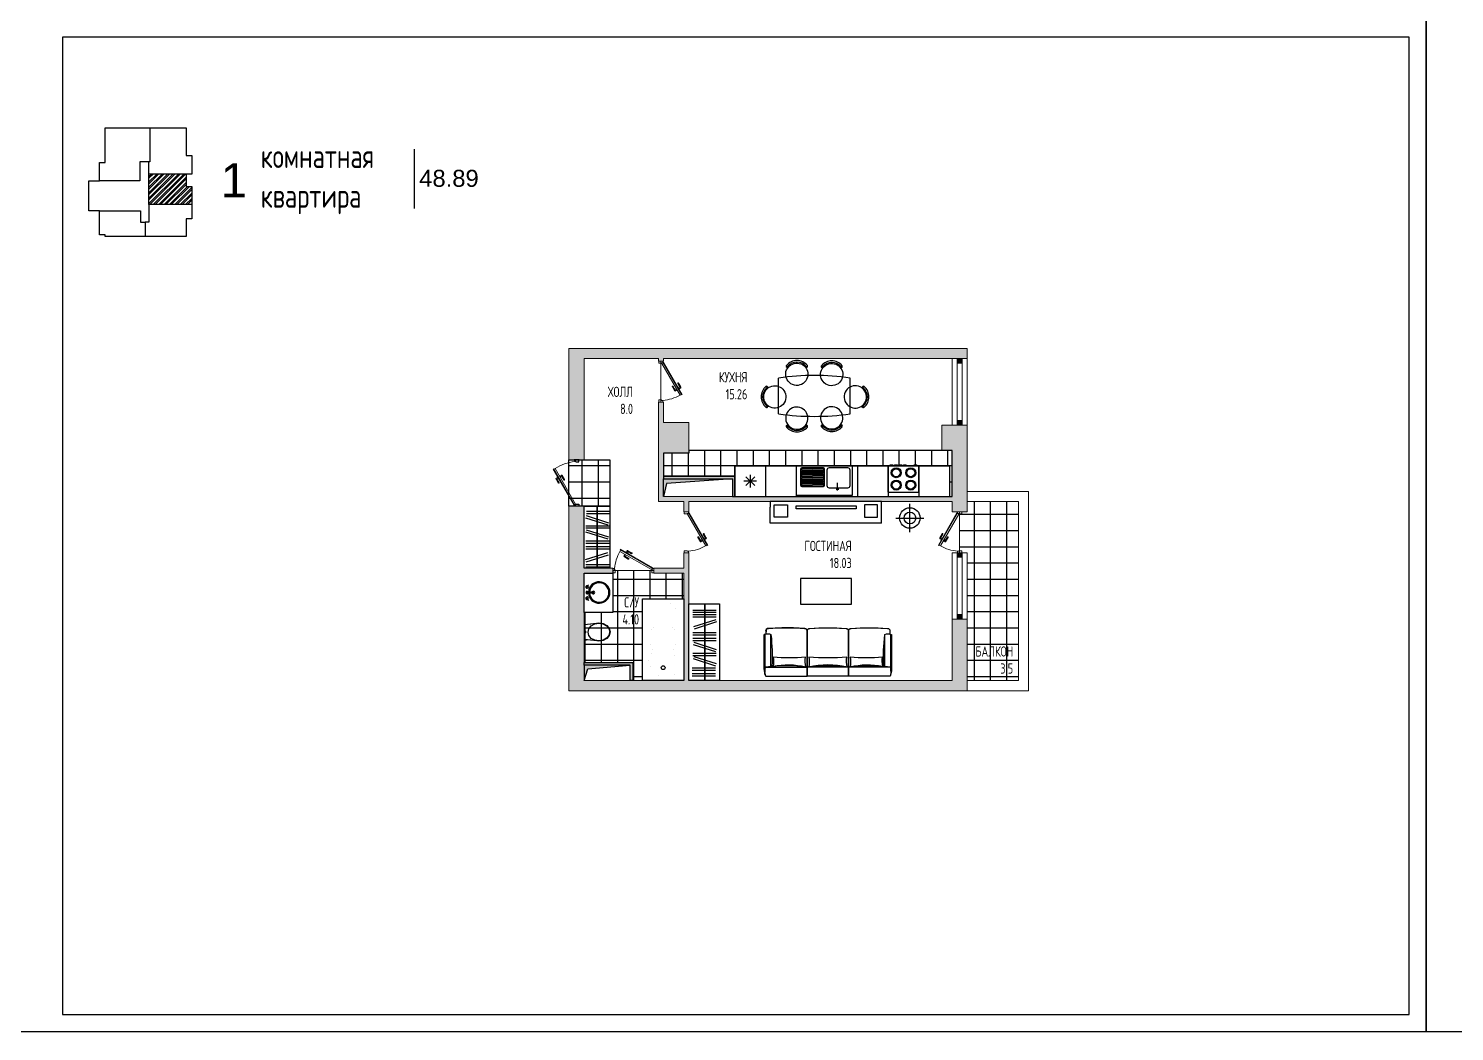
# Model space of a CAD drawing. Header units: millimetres. Extents: x -7516 to 14738, y -3327 to 3625.
# Drawn here: x 4030 to 4448.8, y 2436.8 to 2731.3 of the extents above; entities that cross this region are included whole.
import ezdxf

# ---------------------------------------------------------------- set-up
doc = ezdxf.new("R2010")
doc.units = ezdxf.units.MM
doc.header["$LTSCALE"] = 1.5
for name, color, linetype in [('КАНАЛЫ', 253, 'Continuous'), ('кафель', 9, 'Continuous'), ('МЕБЕЛЬ ОСНОВ', 7, 'Continuous'), ('Основные тонкие', 7, 'Continuous')]:
    doc.layers.add(name, color=color, linetype=linetype)
for name, color, linetype, lineweight in [('новый план', 6, 'Continuous', 30), ('ОКНА', 130, 'Continuous', 30), ('ОКОННЫЕ ПРОЕМЫ', 20, 'Continuous', 30), ('СТЕНЫ', 30, 'Continuous', 30)]:
    doc.layers.add(name, color=color, linetype=linetype, lineweight=lineweight)
doc.styles.add('ARIAL', font='arial.ttf')
doc.styles.add('style1', font='txt.shx', dxfattribs={"width": 0.7, "height": 2.5})
doc.styles.add('СГЕНЕРИР_СТИЛЬ_1', font='txt.shx', dxfattribs={"width": 0.7})
pattern_1 = [(90, (-3059.7895, -1692.8524), (-4.7625, 0), []), (180, (-3059.7895, -1692.8524), (-3e-16, -4.7625), [])]

# ---------------------------------------------------------------- blocks, each defined once
blk = doc.blocks.new('дверь800')
at = {"color": 7, "lineweight": 5}
for p, q in [((6137.27, 2944.1), (6137.27, 2943.6)), ((6137.47, 2944.06), (6137.27, 2944.06)), ((6137.27, 2944.06), (6137.27, 2943.65)), ((6137.27, 2943.65), (6137.42, 2943.65)), ((6137.38, 2943.59), (6137.41, 2943.65)), ((6137.38, 2943.59), (6140.53, 2941.77)), ((6137.41, 2943.65), (6140.57, 2941.83)), ((6137.42, 2943.78), (6137.47, 2943.78)), ((6137.42, 2943.78), (6137.42, 2943.65)), ((6137.42, 2943.65), (6137.49, 2943.76)), ((6137.47, 2943.78), (6137.47, 2944.06)), ((6137.49, 2943.76), (6140.6, 2941.97)), ((6141.07, 2943.78), (6141.07, 2944.06)), ((6141.07, 2944.06), (6141.27, 2944.06)), ((6141.12, 2943.78), (6141.07, 2943.78)), ((6141.12, 2943.78), (6141.12, 2943.65)), ((6141.27, 2943.65), (6141.12, 2943.65)), ((6141.27, 2944.1), (6141.27, 2943.6)), ((6141.27, 2944.06), (6141.27, 2943.65)), ((6139.8, 2941.91), (6139.42, 2942.13)), ((6139.84, 2941.98), (6139.46, 2942.2)), ((6140.11, 2942.45), (6139.73, 2942.67)), ((6140.15, 2942.51), (6139.77, 2942.73)), ((6139.8, 2942.17), (6139.81, 2942.19)), ((6140.06, 2942.02), (6139.8, 2942.17)), ((6139.91, 2942.1), (6139.84, 2941.98)), ((6139.91, 2942.36), (6139.93, 2942.39)), ((6139.98, 2942.06), (6139.91, 2941.93)), ((6139.93, 2942.39), (6140.18, 2942.24)), ((6140.04, 2942.32), (6140.11, 2942.45)), ((6140.07, 2942.04), (6140.06, 2942.02)), ((6140.11, 2942.28), (6140.18, 2942.41)), ((6140.11, 2942.28), (6140.14, 2942.34)), ((6140.18, 2942.24), (6140.17, 2942.22)), ((6140.53, 2941.85), (6140.6, 2941.97)), ((6140.57, 2941.83), (6140.53, 2941.77))]:
    blk.add_line(p, q, dxfattribs=at)
blk.add_circle((6137.44, 2943.73), 0.0212, dxfattribs=at)
blk.add_arc((6137.08, 2943.99), 4.05, 330.1287, 355.2963, dxfattribs=at)
for centre, major_axis, start_param, end_param in [((6139.44, 2942.16), (-0.0102, 0.0381), 5.497787, 8.63938), ((6139.75, 2942.7), (-0.0102, 0.0381), 5.497787, 8.63938), ((6139.84, 2941.97), (-0.0192, 0.0715), 2.356194, 3.926991), ((6140.12, 2942.45), (-0.0715, -0.0192), 2.356194, 3.926991)]:
    blk.add_ellipse(centre, major_axis=major_axis, ratio=1, start_param=start_param, end_param=end_param, dxfattribs=at)
blk = doc.blocks.new('дверь наружный')
at = {"color": 0}
for p, q in [((6145.73, 3000.62), (6145.73, 3000.12)), ((6145.93, 3000.57), (6145.73, 3000.57)), ((6145.73, 3000.57), (6145.73, 3000.17)), ((6145.88, 3000.29), (6145.88, 3000.17)), ((6145.93, 3000.29), (6145.93, 3000.57)), ((6150.08, 3000.29), (6150.08, 3000.57)), ((6150.08, 3000.57), (6150.28, 3000.57)), ((6150.13, 3000.29), (6150.13, 3000.17)), ((6150.28, 3000.62), (6150.28, 3000.12)), ((6150.28, 3000.57), (6150.28, 3000.17)), ((6145.73, 3000.17), (6145.88, 3000.17)), ((6150.28, 3000.17), (6150.13, 3000.17))]:
    blk.add_line(p, q, dxfattribs=at)
at = {"color": 0, "lineweight": 9}
for p, q in [((6145.88, 3000.29), (6145.93, 3000.29)), ((6145.88, 3000.16), (6145.95, 3000.27)), ((6145.95, 3000.27), (6149.43, 2998.26)), ((6150.13, 3000.29), (6150.08, 3000.29)), ((6145.84, 3000.11), (6145.87, 3000.17)), ((6145.84, 3000.11), (6149.37, 2998.07)), ((6148.69, 2998.89), (6148.31, 2999.11)), ((6148.73, 2998.96), (6148.35, 2999.18)), ((6148.49, 2998.81), (6148.51, 2998.83)), ((6148.51, 2998.83), (6148.76, 2998.68)), ((6148.62, 2998.77), (6148.69, 2998.89)), ((6148.69, 2998.73), (6148.76, 2998.85)), ((6148.38, 2998.35), (6148, 2998.57)), ((6148.42, 2998.42), (6148.04, 2998.64)), ((6148.38, 2998.61), (6148.39, 2998.63)), ((6148.63, 2998.46), (6148.38, 2998.61)), ((6148.49, 2998.54), (6148.42, 2998.42)), ((6148.56, 2998.5), (6148.48, 2998.38)), ((6148.64, 2998.49), (6148.63, 2998.46)), ((6148.69, 2998.73), (6148.72, 2998.79)), ((6148.76, 2998.68), (6148.75, 2998.66)), ((6149.37, 2998.15), (6149.43, 2998.26))]:
    blk.add_line(p, q, dxfattribs=at)
at = {"color": 0, "lineweight": 0}
for p, q in [((6145.87, 3000.17), (6149.4, 2998.13)), ((6149.4, 2998.13), (6149.37, 2998.07))]:
    blk.add_line(p, q, dxfattribs=at)
at = {"color": 0}
blk.add_circle((6145.9, 3000.24), 0.0212, dxfattribs=at)
at = {"color": 0, "lineweight": 0}
blk.add_arc((6144.99, 3000.98), 5.21, 328.5893, 351.0446, dxfattribs=at)
at = {"color": 0, "lineweight": 9}
for centre, major_axis, start_param, end_param in [((6148.33, 2999.14), (-0.0102, 0.0381), 5.497787, 8.63938), ((6148.7, 2998.89), (-0.0715, -0.0192), 2.356194, 3.926991), ((6148.02, 2998.61), (-0.0102, 0.0381), 5.497787, 8.63938), ((6148.42, 2998.41), (-0.0192, 0.0715), 2.356194, 3.926991)]:
    blk.add_ellipse(centre, major_axis=major_axis, ratio=1, start_param=start_param, end_param=end_param, dxfattribs=at)
blk = doc.blocks.new('рпр')
at = {"layer": 'МЕБЕЛЬ ОСНОВ', "color": 7}
for p, q in [((4888.2, 2984.98), (4888.06, 2984.13)), ((4888.27, 2984.94), (4888.13, 2984.13)), ((4888.37, 2986.87), (4888.15, 2984.66)), ((4888.24, 2985.04), (4888.2, 2984.98)), ((4888.41, 2986.97), (4888.22, 2985.01)), ((4888.65, 2985.63), (4888.27, 2984.94)), ((4888.28, 2985.08), (4888.46, 2986.92)), ((4888.36, 2986.84), (4888.37, 2986.92)), ((4888.37, 2986.92), (4888.41, 2986.97)), ((4888.41, 2986.97), (4888.4, 2986.81)), ((4888.41, 2986.97), (4889.54, 2986.97)), ((4888.41, 2986.97), (4889.54, 2986.97)), ((4888.46, 2986.92), (4888.41, 2986.97)), ((4889.22, 2986.08), (4888.65, 2985.63)), ((4889.88, 2986.24), (4889.22, 2986.08)), ((4889.54, 2986.97), (4890.22, 2986.97)), ((4889.6, 2986.82), (4889.54, 2986.97)), ((4890.16, 2986.82), (4889.6, 2986.82)), ((4889.7, 2986.77), (4889.87, 2986.77)), ((4889.79, 2986.7), (4889.7, 2986.77)), ((4889.87, 2986.77), (4889.73, 2986.77)), ((4889.73, 2986.77), (4890.06, 2986.77)), ((4889.96, 2986.7), (4889.79, 2986.7)), ((4890.55, 2986.07), (4889.88, 2986.24)), ((4890.06, 2986.77), (4889.96, 2986.7)), ((4890.22, 2986.97), (4890.16, 2986.82)), ((4890.22, 2986.97), (4891.33, 2986.97)), ((4891.11, 2985.61), (4890.55, 2986.07)), ((4891.48, 2984.92), (4891.11, 2985.61)), ((4891.33, 2986.97), (4891.28, 2986.92)), ((4891.28, 2986.92), (4891.47, 2985.08)), ((4891.33, 2986.97), (4891.37, 2986.92)), ((4891.37, 2986.57), (4891.33, 2986.97)), ((4891.37, 2986.92), (4891.4, 2986.62)), ((4891.4, 2986.62), (4891.37, 2986.57)), ((4891.37, 2986.57), (4891.37, 2986.57)), ((4891.61, 2984.11), (4891.48, 2984.92)), ((4891.55, 2984.95), (4891.51, 2985.03)), ((4891.68, 2984.11), (4891.55, 2984.95)), ((4888.06, 2984.13), (4888.19, 2983.29)), ((4888.13, 2984.13), (4888.26, 2983.32)), ((4888.19, 2983.29), (4888.58, 2982.57)), ((4888.26, 2983.32), (4888.63, 2982.63)), ((4888.58, 2982.57), (4889.17, 2982.09)), ((4888.63, 2982.63), (4889.19, 2982.17)), ((4889.17, 2982.09), (4889.86, 2981.92)), ((4889.19, 2982.17), (4889.86, 2982)), ((4889.86, 2982), (4890.53, 2982.16)), ((4889.86, 2981.92), (4890.55, 2982.08)), ((4890.53, 2982.16), (4891.09, 2982.61)), ((4890.55, 2982.08), (4891.14, 2982.55)), ((4891.09, 2982.61), (4891.48, 2983.3)), ((4891.14, 2982.55), (4891.54, 2983.26)), ((4891.48, 2983.3), (4891.61, 2984.11)), ((4891.54, 2983.26), (4891.68, 2984.11))]:
    blk.add_line(p, q, dxfattribs=at)
at = {"layer": 'МЕБЕЛЬ ОСНОВ', "color": 7, "ltscale": 1.5}
blk.add_lwpolyline([(4891.51, 2985.03), (4891.37, 2986.57)], dxfattribs=at)
blk = doc.blocks.new('ММ07 950х2490')
for p, q in [((-1222, 827), (-1220, 857)), ((-1220, 857), (-1205, 923)), ((-1214, 131), (-1214, 864)), ((-1214, 851), (-1214, 131)), ((-1205, 923), (-1196, 948)), ((-1196, 948), (-384, 948)), ((-1196, 948), (-384, 948)), ((-384, 948), (-384, 124)), ((-384, 124), (-384, 948)), ((426, 948), (-384, 948)), ((426, 948), (-384, 948)), ((-384, 948), (-384, 124)), ((-384, 124), (-384, 948)), ((1238, 948), (426, 948)), ((1238, 948), (426, 948)), ((426, 948), (426, 124)), ((426, 62), (426, 948)), ((426, 60), (426, 948)), ((426, 124), (426, 948)), ((1246, 923), (1238, 948)), ((1262, 857), (1246, 923)), ((1256, 131), (1256, 864)), ((1256, 851), (1256, 131)), ((1264, 827), (1262, 857)), ((-1224, 131), (-1222, 827)), ((-1224, 802), (-1224, 131)), ((-1196, 768), (-384, 768)), ((-1094, 753), (-1094, 131)), ((426, 768), (-384, 768)), ((1238, 768), (426, 768)), ((1136, 753), (1136, 131)), ((1266, 131), (1264, 827)), ((1266, 802), (1266, 131)), ((-1214, 131), (-1224, 131)), ((-1214, 131), (-1224, 131)), ((-1194, 124), (-1214, 131)), ((-1190, 42), (-1194, 124)), ((-1194, 62), (-1194, 124)), ((-1185, 33), (-1190, 42)), ((-1163, 15), (-1185, 33)), ((-1144, 12), (-1163, 15)), ((-884, 0), (-1144, 12)), ((-653, 0), (-884, 0)), ((-431, 12), (-653, 0)), ((-399, 26), (-431, 12)), ((-388, 42), (-399, 26)), ((-384, 62), (-388, 42)), ((-384, 124), (-384, 62)), ((-384, 62), (-384, 124)), ((-384, 124), (-384, 62)), ((-384, 62), (-384, 124)), ((-384, 62), (-380, 42)), ((-380, 42), (-369, 26)), ((-369, 26), (-338, 12)), ((-338, 12), (-115, 0)), ((-115, 0), (115, 0)), ((115, 0), (376, 12)), ((376, 12), (395, 15)), ((395, 15), (417, 33)), ((417, 33), (422, 42)), ((422, 42), (426, 60)), ((426, 124), (426, 62)), ((426, 62), (426, 124)), ((426, 62), (430, 42)), ((430, 42), (441, 26)), ((441, 26), (472, 12)), ((472, 12), (695, 0)), ((695, 0), (925, 0)), ((925, 0), (1186, 12)), ((1186, 12), (1205, 15)), ((1205, 15), (1227, 33)), ((1227, 33), (1232, 42)), ((1232, 42), (1236, 124)), ((1236, 124), (1256, 131)), ((1236, 62), (1236, 124)), ((1256, 131), (1266, 131)), ((1256, 131), (1266, 131))]:
    blk.add_line(p, q)
for centre, radius, start, end in [((-818, 799), 406, 158.5632, 179.5809), ((-982, 857), 233, 157.205, 202.718), ((860, 799), 406, 0.4193, 21.4364), ((1023, 857), 233, 337.2846, 22.7952), ((-789, 3321), 2586, 260.9423, 279.0128), ((-5041, 566), 3971, 353.706, 2.6744), ((-767, 2387), 1663, 260.0645, 282.2775), ((-1421, 657), 379, 347.7285, 14.0418), ((-734, -2911), 3502, 84.7961, 95.2043), ((144, 660), 567, 169.5898, 188.4269), ((21, 3321), 2586, 260.987, 279.0128), ((21, 2446), 1726, 257.4143, 282.5849), ((-913, 660), 567, 351.5741, 10.4095), ((21, -4516), 5106, 85.8125, 94.1879), ((954, 660), 567, 169.5897, 188.426), ((831, 3321), 2586, 260.9872, 279.0577), ((808, 2387), 1663, 257.7227, 279.9353), ((-103, 660), 567, 351.5743, 10.4103), ((775, -2911), 3502, 84.7959, 95.2043), ((1463, 657), 379, 165.9569, 192.2717), ((5082, 566), 3971, 177.3257, 186.294), ((-1154, 270), 152, 246.7807, 293.2228), ((-1144, 62), 50, 180.0001, 270.0116), ((-789, 4867), 4868, 265.8169, 274.1833), ((-434, 62), 50, 270.0001, 0.0001), ((-334, 62), 50, 180.0001, 270.0116), ((21, 4867), 4868, 265.817, 274.1833), ((376, 62), 50, 270.0001, 0.0116), ((476, 62), 50, 180.0001, 269.9886), ((831, 4867), 4868, 265.8171, 274.1833), ((1196, 270), 152, 246.7807, 293.2194), ((1186, 62), 50, 270.0001, 0.0116)]:
    blk.add_arc(centre, radius, start, end)
blk = doc.blocks.new('ек')
for p, q in [((4931.49, 3632.32), (4931.76, 3632.12)), ((4931.79, 3632.47), (4931.95, 3632.35)), ((4935.28, 3632.47), (4935.08, 3632.33)), ((4935.62, 3632.35), (4935.31, 3632.12)), ((4938.31, 3632.38), (4938.59, 3632.18)), ((4938.61, 3632.53), (4938.78, 3632.41)), ((4942.1, 3632.53), (4941.91, 3632.39)), ((4942.45, 3632.41), (4942.13, 3632.18)), ((4927.31, 3628.47), (4927.45, 3628.28)), ((4927.43, 3628.82), (4927.66, 3628.5)), ((4946.2, 3628.82), (4945.97, 3628.5)), ((4946.32, 3628.47), (4946.18, 3628.28)), ((4927.31, 3624.98), (4927.42, 3625.14)), ((4927.45, 3624.68), (4927.66, 3624.95)), ((4946.17, 3624.68), (4945.97, 3624.95)), ((4946.32, 3624.98), (4946.2, 3625.14)), ((4931.49, 3620.89), (4931.76, 3621.09)), ((4931.79, 3620.74), (4931.95, 3620.86)), ((4935.28, 3620.74), (4935.08, 3620.88)), ((4935.62, 3620.86), (4935.31, 3621.09)), ((4938.31, 3620.83), (4938.59, 3621.03)), ((4938.61, 3620.68), (4938.78, 3620.8)), ((4942.1, 3620.68), (4941.91, 3620.82)), ((4942.45, 3620.81), (4942.13, 3621.03))]:
    blk.add_line(p, q)
for points in [[(4935.01, 3629.22, 2.852439), (4932.29, 3629.06, 0.350569), (4935.01, 3629.22)], [(4941.84, 3629.28, 2.852439), (4939.12, 3629.12, 0.350569), (4941.84, 3629.28)], [(4930.55, 3628.2, 2.852439), (4930.71, 3625.48, 0.350569), (4930.55, 3628.2)], [(4943.07, 3628.2, -2.852439), (4942.91, 3625.48, -0.350569), (4943.07, 3628.2)], [(4935.01, 3623.99, -2.852439), (4932.29, 3624.15, -0.350569), (4935.01, 3623.99)], [(4941.84, 3623.93, -2.852439), (4939.12, 3624.09, -0.350569), (4941.84, 3623.93)]]:
    blk.add_lwpolyline(points, format="xyb")
for points in [[(4929.94, 3630.05), (4929.94, 3623.05)], [(4943.94, 3630.05), (4943.94, 3623.05)]]:
    blk.add_lwpolyline(points)
for centre, radius, start, end in [((4933.53, 3630.85), 2.68, 40.2729, 139.7271), ((4933.53, 3630.85), 2.38, 40.0936, 139.9064), ((4938.47, 3632.51), 0.2, 139.7271, 219.8242), ((4940.36, 3630.91), 2.68, 40.2729, 139.7271), ((4940.36, 3630.91), 2.38, 40.0936, 139.9064), ((4942.04, 3632.45), 0.409, 354.1192, 27.9442), ((4936.94, 3581.3), 49.25, 81.8288, 98.1712), ((4931.64, 3632.45), 0.2, 139.7271, 219.8242), ((4931.56, 3632.51), 0.2, 248.872, 319.9064), ((4935.51, 3632.51), 0.2, 220.0936, 305.6519), ((4935.22, 3632.39), 0.409, 354.1192, 27.9442), ((4938.38, 3632.57), 0.2, 248.872, 319.9064), ((4942.33, 3632.57), 0.2, 220.0936, 305.6519), ((4928.93, 3626.73), 2.68, 130.2729, 229.7271), ((4928.93, 3626.73), 2.38, 130.0936, 229.9064), ((4927.39, 3628.41), 0.409, 84.1192, 117.9442), ((4927.26, 3628.7), 0.2, 310.0936, 35.6519), ((4946.36, 3628.7), 0.2, 144.3481, 229.9064), ((4946.24, 3628.41), 0.409, 62.0558, 95.8808), ((4944.7, 3626.73), 2.38, 310.0936, 49.9064), ((4944.7, 3626.73), 2.68, 310.2729, 49.7271), ((4927.32, 3624.83), 0.2, 229.7271, 309.8242), ((4927.26, 3624.75), 0.2, 338.872, 49.9064), ((4946.36, 3624.75), 0.2, 130.0936, 201.128), ((4946.3, 3624.83), 0.2, 230.1758, 310.2729), ((4936.94, 3671.8), 49.25, 261.8288, 278.1712), ((4931.64, 3620.76), 0.2, 140.1758, 220.2729), ((4931.56, 3620.7), 0.2, 40.0936, 111.128), ((4933.53, 3622.37), 2.68, 220.2729, 319.7271), ((4933.53, 3622.37), 2.38, 220.0936, 319.9064), ((4935.51, 3620.7), 0.2, 54.3481, 139.9064), ((4935.22, 3620.82), 0.409, 332.0558, 5.8808), ((4938.47, 3620.7), 0.2, 140.1758, 220.2729), ((4938.38, 3620.64), 0.2, 40.0936, 111.128), ((4940.36, 3622.31), 2.68, 220.2729, 319.7271), ((4940.36, 3622.31), 2.38, 220.0936, 319.9064), ((4942.33, 3620.64), 0.2, 54.3481, 139.9064), ((4942.04, 3620.76), 0.409, 332.0558, 5.8808)]:
    blk.add_arc(centre, radius, start, end)
blk = doc.blocks.new('СЖ09 R310')
for p, q in [((-424, 0), (424, 0)), ((0, -424), (0, 424))]:
    blk.add_line(p, q)
for radius in [309, 176]:
    blk.add_circle((0, 0), radius)
blk = doc.blocks.new('НОРПГО')
for p, q in [((5035.7, 2868.37), (4993.7, 2868.37)), ((4993.7, 2868.37), (4993.7, 2862.37)), ((4999.7, 2868.37), (4999.7, 2862.37)), ((5005.7, 2868.37), (5005.7, 2862.37)), ((5016.67, 2868.37), (5005.7, 2868.37)), ((5005.7, 2868.37), (5005.7, 2862.57)), ((5006.57, 2864.51), (5006.57, 2867.81)), ((5011.03, 2868.01), (5006.77, 2868.01)), ((5008.9, 2867.85), (5006.89, 2867.85)), ((5008.9, 2867.85), (5010.91, 2867.85)), ((5011.23, 2864.51), (5011.23, 2867.81)), ((5015.82, 2867.97), (5012.15, 2867.97)), ((5016.67, 2868.37), (5016.67, 2862.57)), ((5017.7, 2868.37), (5017.7, 2862.37)), ((5023.7, 2868.37), (5023.7, 2862.37)), ((5023.7, 2863.25), (5023.7, 2868.37)), ((5024.07, 2868.37), (5024.07, 2868.59)), ((5024.07, 2868.59), (5024.64, 2868.59)), ((5024.64, 2868.37), (5024.64, 2868.59)), ((5024.94, 2868.59), (5025.51, 2868.59)), ((5024.94, 2868.37), (5024.94, 2868.59)), ((5025.51, 2868.37), (5025.51, 2868.59)), ((5025.81, 2868.37), (5025.81, 2868.59)), ((5025.81, 2868.59), (5026.38, 2868.59)), ((5025.81, 2868.59), (5026.38, 2868.59)), ((5025.81, 2868.37), (5025.81, 2868.59)), ((5026.38, 2868.37), (5026.38, 2868.59)), ((5026.38, 2868.37), (5026.38, 2868.59)), ((5026.68, 2868.59), (5027.24, 2868.59)), ((5026.68, 2868.37), (5026.68, 2868.59)), ((5027.24, 2868.37), (5027.24, 2868.59)), ((5028.78, 2868.37), (5028.78, 2868.59)), ((5028.78, 2868.59), (5029.34, 2868.59)), ((5029.34, 2868.37), (5029.34, 2868.59)), ((5029.7, 2868.37), (5029.7, 2862.37)), ((5029.7, 2863.25), (5029.7, 2868.37)), ((5035.7, 2868.37), (5035.7, 2862.37)), ((4997.93, 2865.37), (4995.47, 2865.37)), ((4995.83, 2866.24), (4997.57, 2864.5)), ((4995.83, 2864.5), (4997.57, 2866.24)), ((4996.7, 2866.6), (4996.7, 2864.14)), ((5008.9, 2867.55), (5006.89, 2867.55)), ((5008.9, 2867.41), (5006.89, 2867.41)), ((5008.9, 2867.11), (5006.89, 2867.11)), ((5008.9, 2866.97), (5006.89, 2866.97)), ((5008.9, 2866.67), (5006.89, 2866.67)), ((5008.9, 2866.53), (5006.89, 2866.53)), ((5008.9, 2866.23), (5006.89, 2866.23)), ((5008.9, 2866.09), (5006.89, 2866.09)), ((5008.9, 2865.79), (5006.89, 2865.79)), ((5008.9, 2865.65), (5006.89, 2865.65)), ((5008.9, 2865.35), (5006.89, 2865.35)), ((5008.9, 2865.21), (5006.89, 2865.21)), ((5008.9, 2864.91), (5006.89, 2864.91)), ((5008.9, 2867.55), (5010.91, 2867.55)), ((5008.9, 2867.41), (5010.91, 2867.41)), ((5008.9, 2867.11), (5010.91, 2867.11)), ((5008.9, 2866.97), (5010.91, 2866.97)), ((5008.9, 2866.67), (5010.91, 2866.67)), ((5008.9, 2866.53), (5010.91, 2866.53)), ((5008.9, 2866.23), (5010.91, 2866.23)), ((5008.9, 2866.09), (5010.91, 2866.09)), ((5008.9, 2865.79), (5010.91, 2865.79)), ((5008.9, 2865.65), (5010.91, 2865.65)), ((5008.9, 2865.35), (5010.91, 2865.35)), ((5008.9, 2865.21), (5010.91, 2865.21)), ((5008.9, 2864.91), (5010.91, 2864.91)), ((5011.72, 2867.53), (5011.72, 2864.52)), ((5016.25, 2864.52), (5016.25, 2867.53)), ((4993.7, 2862.37), (5035.7, 2862.37)), ((5016.67, 2862.57), (5005.7, 2862.57)), ((5006.77, 2864.31), (5011.03, 2864.31)), ((5008.9, 2864.77), (5006.89, 2864.77)), ((5008.9, 2864.47), (5006.89, 2864.47)), ((5008.9, 2864.77), (5010.91, 2864.77)), ((5008.9, 2864.47), (5010.91, 2864.47)), ((5012.15, 2864.09), (5015.82, 2864.09)), ((5023.7, 2863.25), (5029.7, 2863.25))]:
    blk.add_line(p, q)
at = {"ltscale": 0.6}
for p, q in [((5013.8, 2863.54), (5013.8, 2865.07)), ((5014.05, 2863.75), (5013.55, 2863.75))]:
    blk.add_line(p, q, dxfattribs=at)
for centre, radius in [((5025.27, 2867.03), 0.974), ((5025.27, 2867.03), 0.774), ((5028.13, 2867.03), 0.974), ((5028.13, 2867.03), 0.774), ((5025.27, 2864.61), 0.974), ((5025.27, 2864.61), 0.774), ((5028.13, 2864.61), 0.974), ((5028.13, 2864.61), 0.774)]:
    blk.add_circle(centre, radius)
for centre, radius, start, end in [((5006.77, 2867.81), 0.2, 90, 180), ((5006.89, 2867.65), 0.2, 90, 165.5097), ((5006.89, 2867.75), 0.2, 194.4903, 270), ((5010.91, 2867.65), 0.2, 14.4903, 90), ((5010.91, 2867.75), 0.2, 270, 345.5097), ((5011.03, 2867.81), 0.2, 0, 90), ((5012.15, 2867.53), 0.432, 90, 180), ((5015.82, 2867.53), 0.432, 0, 90), ((5006.89, 2867.21), 0.2, 90, 165.5097), ((5006.89, 2867.31), 0.2, 194.4903, 270), ((5006.89, 2866.77), 0.2, 90, 165.5097), ((5006.89, 2866.87), 0.2, 194.4903, 270), ((5006.89, 2866.33), 0.2, 90, 165.5097), ((5006.89, 2866.43), 0.2, 194.4903, 270), ((5006.89, 2865.89), 0.2, 90, 165.5097), ((5006.89, 2865.99), 0.2, 194.4903, 270), ((5006.89, 2865.45), 0.2, 90, 165.5097), ((5006.89, 2865.55), 0.2, 194.4903, 270), ((5006.89, 2865.01), 0.2, 90, 165.5097), ((5006.89, 2865.11), 0.2, 194.4903, 270), ((5010.91, 2867.21), 0.2, 14.4903, 90), ((5010.91, 2867.31), 0.2, 270, 345.5097), ((5010.91, 2866.77), 0.2, 14.4903, 90), ((5010.91, 2866.87), 0.2, 270, 345.5097), ((5010.91, 2866.33), 0.2, 14.4903, 90), ((5010.91, 2866.43), 0.2, 270, 345.5097), ((5010.91, 2865.89), 0.2, 14.4903, 90), ((5010.91, 2865.99), 0.2, 270, 345.5097), ((5010.91, 2865.45), 0.2, 14.4903, 90), ((5010.91, 2865.55), 0.2, 270, 345.5097), ((5010.91, 2865.01), 0.2, 14.4903, 90), ((5010.91, 2865.11), 0.2, 270, 345.5097), ((5006.77, 2864.51), 0.2, 180, 270), ((5006.89, 2864.57), 0.2, 90, 165.5097), ((5006.89, 2864.67), 0.2, 194.4903, 270), ((5010.91, 2864.57), 0.2, 14.4903, 90), ((5010.91, 2864.67), 0.2, 270, 345.5097), ((5011.03, 2864.51), 0.2, 270, 0), ((5012.15, 2864.52), 0.432, 180, 270), ((5015.82, 2864.52), 0.432, 270, 0)]:
    blk.add_arc(centre, radius, start, end)

msp = doc.modelspace()

# ---------------------------------------------------------------- hatches: boundary and pattern name
at = {"layer": 'КАНАЛЫ', "ltscale": 1.5, "true_color": 0x939598}
h = msp.add_hatch(color=252, dxfattribs=at)
h.dxf.hatch_style = 1
h.paths.add_polyline_path([(4305.72, 2637.35), (4188.72, 2637.35), (4188.72, 2604.65), (4190.37, 2604.65), (4190.37, 2604.65), (4191.58, 2604.65), (4193.22, 2604.65), (4193.22, 2634.35), (4214.97, 2634.35), (4214.97, 2633.6), (4215.72, 2633.6), (4216.47, 2633.6), (4216.47, 2634.35), (4305.72, 2634.35)])
h = msp.add_hatch(color=252, dxfattribs=at)
h.dxf.hatch_style = 1
h.paths.add_polyline_path([(4305.72, 2614.85), (4301.22, 2614.85), (4298.22, 2614.85), (4298.22, 2607.35), (4301.22, 2607.35), (4301.22, 2593.85), (4216.47, 2593.85), (4216.47, 2606.6), (4223.97, 2606.6), (4223.97, 2615.6), (4216.47, 2615.6), (4216.47, 2621.6), (4215.12, 2621.6), (4214.97, 2621.6), (4214.97, 2592.35), (4222.47, 2592.35), (4222.47, 2589.35), (4223.82, 2589.35), (4223.97, 2589.35), (4223.97, 2592.35), (4301.22, 2592.35), (4301.22, 2589.36), (4305.72, 2589.36)])
h = msp.add_hatch(dxfattribs=at)
h.set_pattern_fill('ANSI37', color=252, scale=1.5, angle=45)
h.set_pattern_definition([(90, (-2896.1095, -1692.8524), (-4.7625, 0), []), (180, (-2896.1095, -1692.8524), (-3e-16, -4.7625), [])])
h.paths.add_polyline_path([(4301.22, 2607.35), (4223.97, 2607.35), (4223.97, 2606.6), (4216.47, 2606.6), (4216.47, 2599.85), (4237.47, 2599.85), (4237.47, 2602.85), (4300.47, 2602.85), (4300.47, 2593.85), (4301.22, 2593.85)])
h = msp.add_hatch(dxfattribs=at)
h.set_pattern_fill('ANSI37', color=252, scale=1.5, angle=45)
h.set_pattern_definition([(90, (-3017.794, -1692.8524), (-4.7625, 0), []), (180, (-3017.794, -1692.8524), (-3e-16, -4.7625), [])])
h.paths.add_polyline_path([(4200.72, 2604.65), (4193.22, 2604.65), (4188.72, 2604.65), (4188.72, 2591), (4200.72, 2591)])
h = msp.add_hatch(color=252, dxfattribs=at)
h.dxf.hatch_style = 1
h.paths.add_polyline_path([(4236.72, 2593.85), (4237.47, 2593.85), (4237.47, 2599.85), (4216.47, 2599.85), (4216.47, 2599.1), (4236.72, 2599.1)])
at = {"layer": 'КАНАЛЫ', "ltscale": 1.5, "true_color": 0x000000}
h = msp.add_hatch(color=18, dxfattribs=at)
h.dxf.hatch_style = 1
h.paths.add_polyline_path([(4236.72, 2599.1), (4216.47, 2599.1), (4216.47, 2593.85), (4217.38, 2597.69)])
at = {"layer": 'КАНАЛЫ', "ltscale": 1.5, "true_color": 0x939598}
h = msp.add_hatch(color=252, dxfattribs=at)
h.dxf.hatch_style = 1
h.paths.add_polyline_path([(4193.22, 2591), (4188.72, 2591), (4188.72, 2536.85), (4305.72, 2536.85), (4305.72, 2539.85), (4305.72, 2557.86), (4301.22, 2557.86), (4301.22, 2539.85), (4223.97, 2539.85), (4223.97, 2577.35), (4222.47, 2577.35), (4222.47, 2572.85), (4213.64, 2572.85), (4213.64, 2572.1), (4213.64, 2571.35), (4222.47, 2571.35), (4222.47, 2539.85), (4193.22, 2539.85), (4193.22, 2571.35), (4201.64, 2571.35), (4201.64, 2572.85), (4193.22, 2572.85)])
h = msp.add_hatch(dxfattribs=at)
h.set_pattern_fill('ANSI37', color=252, scale=1.5, angle=45)
h.set_pattern_definition(pattern_1)
h.paths.add_polyline_path([(4320.72, 2592.35), (4305.72, 2592.35), (4305.72, 2589.36), (4303.47, 2589.36), (4303.47, 2577.36), (4305.72, 2577.36), (4305.72, 2539.85), (4320.72, 2539.85)])
h = msp.add_hatch(dxfattribs=at)
h.set_pattern_fill('ANSI37', color=252, scale=1.5, angle=45)
h.set_pattern_definition(pattern_1)
h.paths.add_polyline_path([(4213.64, 2571.35), (4213.64, 2572.1), (4201.64, 2572.1), (4201.62, 2571.35), (4201.62, 2559.81), (4193.22, 2559.81), (4193.22, 2545.1), (4207.47, 2545.1), (4207.47, 2539.85), (4210.32, 2539.85), (4210.32, 2563.85), (4222.47, 2563.85), (4222.47, 2571.35)])
h.paths.add_polyline_path([(4193.45, 2554.49), (4193.4, 2554.51), (4193.45, 2554.44)], flags=16)
h.paths.add_polyline_path([(4193.45, 2556.29), (4193.23, 2556.27), (4193.23, 2556.26)], flags=16)
h.paths.add_polyline_path([(4202.96, 2555.53), (4210.06, 2555.53), (4210.06, 2565.03), (4202.96, 2565.03)], flags=24)
h = msp.add_hatch(color=252, dxfattribs=at)
h.dxf.hatch_style = 1
h.paths.add_polyline_path([(4193.22, 2544.98), (4193.22, 2544.35), (4206.72, 2544.35), (4206.72, 2539.85), (4207.47, 2539.85), (4207.47, 2545.1)])
at = {"layer": 'МЕБЕЛЬ ОСНОВ', "ltscale": 1.5, "true_color": 0x636466}
h = msp.add_hatch(dxfattribs=at)
h.set_pattern_fill('ANSI32', color=251, scale=0.117607)
h.set_pattern_definition([(45, (-784.5986, -229.378), (-0.79210748, 0.79210748), []), (45, (-784.0705, -229.378), (-0.79210748, 0.79210748), [])])
h.paths.add_polyline_path([(4065.35, 2688.55), (4065.35, 2679.6), (4077.93, 2679.6), (4077.93, 2684.91), (4076.25, 2684.91), (4076.25, 2688.55)])
h = msp.add_hatch(color=251, dxfattribs=at)
h.dxf.hatch_style = 1
h.paths.add_polyline_path([(4304.22, 2634.35), (4302.72, 2634.35), (4302.72, 2632.85), (4304.22, 2632.85)])
h = msp.add_hatch(color=251, dxfattribs=at)
h.dxf.hatch_style = 1
h.paths.add_polyline_path([(4304.22, 2616.35), (4302.72, 2616.35), (4302.72, 2614.85), (4304.22, 2614.85)])
h = msp.add_hatch(color=251, dxfattribs=at)
h.dxf.hatch_style = 1
h.paths.add_polyline_path([(4304.22, 2577.36), (4302.72, 2577.36), (4302.72, 2575.86), (4304.22, 2575.86)])
h = msp.add_hatch(color=251, dxfattribs=at)
h.dxf.hatch_style = 1
h.paths.add_polyline_path([(4304.22, 2559.36), (4302.72, 2559.36), (4302.72, 2557.86), (4304.22, 2557.86)])
at = {"layer": 'МЕБЕЛЬ ОСНОВ', "ltscale": 1.5, "true_color": 0x000000}
h = msp.add_hatch(color=18, dxfattribs=at)
h.dxf.hatch_style = 1
h.paths.add_polyline_path([(4193.22, 2544.35), (4193.22, 2539.85), (4194.23, 2543.22), (4205.02, 2544.2), (4205.44, 2544.35)])

# ---------------------------------------------------------------- linework, layer by layer
for p, q in [((4193.84, 2589.58), (4200.7, 2589.58)), ((4193.84, 2588.92), (4200.7, 2588.92)), ((4196.86, 2591), (4196.86, 2572.85)), ((4197.06, 2572.85), (4197.06, 2591)), ((4193.61, 2587.63), (4200.14, 2585.55)), ((4193.65, 2585.29), (4200.5, 2585.29)), ((4193.65, 2584.62), (4200.5, 2584.62)), ((4193.81, 2588.26), (4200.34, 2586.18)), ((4193.61, 2583.49), (4200.14, 2581.41)), ((4193.65, 2580.84), (4200.5, 2580.84)), ((4193.65, 2580.18), (4200.5, 2580.18)), ((4193.81, 2584.12), (4200.34, 2582.04)), ((4193.61, 2575.33), (4200.14, 2577.41)), ((4193.65, 2579.2), (4200.5, 2579.2)), ((4193.65, 2578.54), (4200.5, 2578.54)), ((4193.81, 2574.69), (4200.34, 2576.78)), ((4193.65, 2573.89), (4200.5, 2573.89)), ((4193.65, 2573.22), (4200.5, 2573.22)), ((4231.98, 2560.43), (4225.13, 2560.43)), ((4231.98, 2559.77), (4225.13, 2559.77)), ((4231.98, 2559.13), (4225.13, 2559.13)), ((4228.57, 2562.35), (4228.57, 2539.85)), ((4228.76, 2539.85), (4228.76, 2562.35)), ((4231.98, 2558.47), (4225.13, 2558.47)), ((4231.82, 2557.66), (4225.29, 2555.58)), ((4232.02, 2557.03), (4225.49, 2554.95)), ((4231.98, 2553.82), (4225.13, 2553.82)), ((4231.98, 2553.15), (4225.13, 2553.15)), ((4231.98, 2552.18), (4225.13, 2552.18)), ((4231.98, 2551.52), (4225.13, 2551.52)), ((4232.02, 2548.86), (4225.49, 2550.95)), ((4231.98, 2547.73), (4225.13, 2547.73)), ((4231.98, 2547.07), (4225.13, 2547.07)), ((4231.82, 2548.23), (4225.29, 2550.31)), ((4232.02, 2544.72), (4225.49, 2546.81)), ((4231.79, 2543.44), (4224.93, 2543.44)), ((4231.79, 2542.77), (4224.93, 2542.77)), ((4231.82, 2544.09), (4225.29, 2546.17)), ((4231.79, 2541.8), (4224.93, 2541.8)), ((4231.79, 2541.14), (4224.93, 2541.14))]:
    msp.add_line(p, q)
at = {"color": 18, "true_color": 0x000000}
for points in [[(4019.98, 2436.78), (4440.48, 2436.78), (4440.48, 2733.78), (4019.98, 2733.78)], [(4440.48, 2436.78), (4860.98, 2436.78), (4860.98, 2733.78), (4440.48, 2733.78)]]:
    msp.add_lwpolyline(points, close=True, dxfattribs=at)
for points in [[(4193.22, 2572.85), (4193.22, 2591), (4200.72, 2591), (4200.72, 2572.85)], [(4232.97, 2562.35), (4232.97, 2539.85), (4223.97, 2539.85), (4223.97, 2562.35)]]:
    msp.add_lwpolyline(points, close=True)
at = {"ltscale": 10}
for points in [[(4252.88, 2591.41), (4252.88, 2587.81), (4248.98, 2587.81), (4248.98, 2591.41)], [(4275.47, 2591.41), (4275.47, 2587.81), (4279.37, 2587.81), (4279.37, 2591.41)]]:
    msp.add_lwpolyline(points, close=True, dxfattribs=at)
msp.add_lwpolyline([(4228.57, 2559.88), (4228.57, 2558.46), (4228.76, 2558.46), (4228.76, 2559.88)])
at = {"layer": 'КАНАЛЫ', "ltscale": 1.5}
for points in [[(4237.47, 2593.85), (4237.47, 2599.85), (4216.47, 2599.85), (4216.47, 2599.1), (4236.72, 2599.1), (4236.72, 2593.85), (4237.47, 2593.85)], [(4193.22, 2545.1), (4207.47, 2545.1), (4207.47, 2539.85), (4206.72, 2539.85), (4206.72, 2544.35), (4193.22, 2544.35), (4193.22, 2545.1)]]:
    msp.add_lwpolyline(points, dxfattribs=at)
at = {"layer": 'КАНАЛЫ', "color": 18, "ltscale": 1.5, "true_color": 0x000000}
for points in [[(4216.47, 2593.85), (4216.47, 2599.1), (4236.72, 2599.1), (4217.38, 2597.69), (4216.47, 2593.85)], [(4193.2, 2539.79), (4194.23, 2543.22), (4206.72, 2544.35), (4193.22, 2544.35), (4193.22, 2539.85)]]:
    msp.add_lwpolyline(points, dxfattribs=at)
at = {"layer": 'кафель', "color": 252, "lineweight": 5, "ltscale": 1.5, "true_color": 0x939598}
for points in [[(4215.72, 2621.6), (4215.72, 2633.6), (4216.47, 2633.6), (4216.47, 2634.35), (4301.22, 2634.35), (4301.22, 2614.85), (4298.22, 2614.85), (4298.22, 2607.35), (4301.22, 2607.35), (4301.22, 2593.85), (4216.47, 2593.85), (4216.47, 2606.6), (4223.97, 2606.6), (4223.97, 2615.6), (4216.47, 2615.6), (4216.47, 2621.6), (4215.72, 2621.6)], [(4303.47, 2589.36), (4305.72, 2589.36), (4305.72, 2592.35), (4320.72, 2592.35), (4320.72, 2539.85), (4305.72, 2539.85), (4305.72, 2577.36), (4303.47, 2577.36), (4303.47, 2589.36)], [(4193.22, 2571.35), (4201.62, 2571.35), (4201.64, 2572.1), (4213.64, 2572.1), (4213.64, 2571.35), (4222.47, 2571.35), (4222.47, 2539.85), (4207.47, 2539.85), (4207.47, 2545.1), (4193.22, 2544.98), (4193.22, 2571.35)]]:
    msp.add_lwpolyline(points, dxfattribs=at)
at = {"layer": 'кафель', "ltscale": 1.5}
msp.add_lwpolyline([(4193.22, 2604.65), (4200.72, 2604.65), (4200.72, 2591), (4188.72, 2591), (4188.72, 2604.65), (4193.22, 2604.65)], dxfattribs=at)
at = {"layer": 'МЕБЕЛЬ ОСНОВ', "ltscale": 1.5}
for points in [[(4052.49, 2702.1), (4076.25, 2702.1), (4076.25, 2694.06), (4076.25, 2693.99), (4077.93, 2693.99), (4077.93, 2688.55), (4076.25, 2688.55), (4076.25, 2684.91), (4077.93, 2684.91), (4077.93, 2675.41), (4076.25, 2675.41), (4076.25, 2670.24), (4052.49, 2670.24), (4052.49, 2670.66), (4050.82, 2670.66), (4050.82, 2677.79), (4047.74, 2677.79), (4047.74, 2686.59), (4050.82, 2686.59), (4050.82, 2691.9), (4052.49, 2691.9), (4052.49, 2702.1)], [(4065.63, 2702.1), (4065.63, 2692.11), (4062.69, 2692.11), (4062.69, 2686.59), (4050.82, 2686.59)], [(4143.27, 2695.82), (4143.27, 2678.47)], [(4076.25, 2688.55), (4065.35, 2688.55), (4065.35, 2692.11)], [(4077.93, 2679.6), (4065.35, 2679.6), (4065.35, 2688.55)], [(4050.82, 2677.79), (4062.83, 2677.79), (4062.83, 2674.43), (4064.25, 2674.43)], [(4065.35, 2679.6), (4065.35, 2674.43), (4064.25, 2674.43), (4064.25, 2670.24)], [(4280.54, 2590.69), (4280.54, 2592.35), (4247.82, 2592.35), (4247.82, 2590.69)], [(4247.82, 2586.05), (4247.82, 2590.69)], [(4273.04, 2590.24), (4255.48, 2590.24), (4255.48, 2591.14), (4273.04, 2591.14), (4273.04, 2590.24), (4255.48, 2590.24)], [(4280.54, 2586.05), (4280.54, 2590.69)], [(4280.54, 2586.05), (4247.82, 2586.05)]]:
    msp.add_lwpolyline(points, dxfattribs=at)
at = {"layer": 'МЕБЕЛЬ ОСНОВ', "color": 0, "ltscale": 1.5}
msp.add_lwpolyline([(4301.22, 2607.35), (4223.97, 2607.35), (4223.97, 2606.6), (4216.47, 2606.6), (4216.47, 2599.85), (4237.47, 2599.85), (4237.47, 2602.85), (4300.47, 2602.85), (4300.47, 2593.85), (4301.22, 2593.85)], close=True, dxfattribs=at)
at = {"layer": 'МЕБЕЛЬ ОСНОВ', "ltscale": 5}
msp.add_lwpolyline([(4193.22, 2559.81), (4193.22, 2571.35), (4201.62, 2571.35), (4201.62, 2559.81)], close=True, dxfattribs=at)
at = {"layer": 'МЕБЕЛЬ ОСНОВ'}
msp.add_lwpolyline([(4256.68, 2562.24), (4271.68, 2562.24), (4271.68, 2569.74), (4256.68, 2569.74)], close=True, dxfattribs=at)
at = {"layer": 'МЕБЕЛЬ ОСНОВ', "ltscale": 5}
for points in [[(4194.03, 2565.83), (4195.92, 2565.83)], [(4195.92, 2565.48), (4194.03, 2565.48)]]:
    msp.add_lwpolyline(points, dxfattribs=at)
at = {"layer": 'МЕБЕЛЬ ОСНОВ', "ltscale": 1.5}
msp.add_lwpolyline([(4210.32, 2539.85), (4210.32, 2563.85), (4222.48, 2563.85), (4222.47, 2539.85)], close=True, dxfattribs=at)
at = {"layer": 'МЕБЕЛЬ ОСНОВ', "ltscale": 600, "const_width": 0.00143}
for points in [[(4216.3, 2563.57), (4215.86, 2563.54), (4214.98, 2563.39), (4214.29, 2563.18), (4213.76, 2562.92), (4213.37, 2562.59), (4213.09, 2562.23), (4212.9, 2561.85), (4212.76, 2561.47), (4212.65, 2561.06), (4212.58, 2560.64), (4212.53, 2560.19), (4212.51, 2559.72), (4212.51, 2559.22), (4212.53, 2558.69), (4212.57, 2558.13), (4212.62, 2557.54), (4212.68, 2556.91), (4212.75, 2556.26), (4212.81, 2555.59), (4212.86, 2554.9), (4212.89, 2554.18), (4212.91, 2553.46), (4212.89, 2552.71), (4212.84, 2551.96), (4212.77, 2551.2), (4212.67, 2550.45), (4212.55, 2549.7), (4212.43, 2548.98), (4212.31, 2548.29), (4212.19, 2547.64), (4212.09, 2547.04), (4212, 2546.48), (4211.96, 2545.09), (4211.93, 2544.64), (4211.93, 2544.2), (4211.97, 2543.77), (4212.05, 2543.36), (4212.18, 2542.96), (4212.37, 2542.55), (4212.62, 2542.14), (4212.96, 2541.72), (4213.43, 2541.32), (4214.04, 2540.97), (4214.82, 2540.67), (4215.79, 2540.44), (4216.39, 2540.38), (4216.91, 2540.44), (4217.89, 2540.67), (4218.66, 2540.97), (4219.28, 2541.32), (4219.74, 2541.72), (4220.09, 2542.14), (4220.33, 2542.55), (4220.52, 2542.96), (4220.65, 2543.36), (4220.74, 2543.77), (4220.78, 2544.2), (4220.78, 2544.64), (4220.74, 2545.1), (4220.67, 2546.48), (4220.58, 2547.04), (4220.47, 2547.64), (4220.36, 2548.29), (4220.24, 2548.98), (4220.11, 2549.7), (4220, 2550.45), (4219.9, 2551.2), (4219.83, 2551.96), (4219.78, 2552.71), (4219.76, 2553.46), (4219.77, 2554.18), (4219.81, 2554.9), (4219.86, 2555.59), (4219.92, 2556.26), (4219.99, 2556.91), (4220.05, 2557.54), (4220.1, 2558.13), (4220.14, 2558.69), (4220.16, 2559.22), (4220.16, 2559.72), (4220.14, 2560.19), (4220.09, 2560.64), (4220.01, 2561.06), (4219.91, 2561.47), (4219.77, 2561.85), (4219.58, 2562.23), (4219.3, 2562.59), (4218.91, 2562.92), (4218.38, 2563.18), (4217.69, 2563.39), (4216.81, 2563.54)], [(4216.36, 2562.86), (4215.95, 2562.83), (4215.14, 2562.69), (4214.55, 2562.51), (4214.15, 2562.31), (4213.88, 2562.09), (4213.7, 2561.85), (4213.56, 2561.57), (4213.44, 2561.25), (4213.35, 2560.91), (4213.29, 2560.54), (4213.24, 2560.14), (4213.22, 2559.7), (4213.22, 2559.23), (4213.24, 2558.73), (4213.28, 2558.18), (4213.33, 2557.6), (4213.39, 2556.98), (4213.46, 2556.33), (4213.52, 2555.65), (4213.57, 2554.94), (4213.61, 2554.21), (4213.62, 2553.45), (4213.6, 2552.68), (4213.55, 2551.9), (4213.47, 2551.12), (4213.37, 2550.35), (4213.26, 2549.59), (4213.14, 2548.86), (4213.01, 2548.17), (4212.9, 2547.52), (4212.79, 2546.93), (4212.71, 2546.41), (4212.67, 2545.06), (4212.64, 2544.62), (4212.64, 2544.23), (4212.67, 2543.88), (4212.74, 2543.55), (4212.85, 2543.22), (4213, 2542.89), (4213.2, 2542.55), (4213.47, 2542.22), (4213.84, 2541.91), (4214.35, 2541.61), (4215.03, 2541.36), (4215.91, 2541.15), (4216.39, 2541.09), (4216.79, 2541.15), (4217.68, 2541.36), (4218.36, 2541.61), (4218.86, 2541.91), (4219.23, 2542.22), (4219.5, 2542.55), (4219.7, 2542.89), (4219.85, 2543.22), (4219.96, 2543.55), (4220.03, 2543.88), (4220.06, 2544.23), (4220.06, 2544.62), (4220.03, 2545.05), (4219.95, 2546.41), (4219.87, 2546.93), (4219.77, 2547.52), (4219.65, 2548.17), (4219.53, 2548.86), (4219.41, 2549.59), (4219.29, 2550.35), (4219.19, 2551.12), (4219.11, 2551.9), (4219.06, 2552.68), (4219.05, 2553.45), (4219.06, 2554.21), (4219.1, 2554.94), (4219.15, 2555.65), (4219.21, 2556.33), (4219.28, 2556.98), (4219.34, 2557.6), (4219.39, 2558.18), (4219.43, 2558.73), (4219.45, 2559.23), (4219.44, 2559.7), (4219.42, 2560.14), (4219.38, 2560.54), (4219.31, 2560.91), (4219.22, 2561.25), (4219.11, 2561.57), (4218.97, 2561.85), (4218.78, 2562.09), (4218.52, 2562.31), (4218.11, 2562.51), (4217.53, 2562.69), (4216.72, 2562.83)]]:
    msp.add_lwpolyline(points, close=True, dxfattribs=at)
at = {"layer": 'МЕБЕЛЬ ОСНОВ', "ltscale": 600}
msp.add_circle((4216.39, 2543.59), 0.553, dxfattribs=at)
at = {"layer": 'МЕБЕЛЬ ОСНОВ', "ltscale": 5}
for centre, radius, start, end in [((4194.03, 2567.29), 0.382, 68.6088, 48.695), ((4193.18, 2568.43), 1.39, 305.0868, 340.4822), ((4195.29, 2566.83), 1.39, 125.0868, 160.4822), ((4197.6, 2565.67), 3.15, 183.394, 176.9711), ((4197.6, 2565.67), 2.85, 183.7518, 176.6519), ((4194.03, 2565.67), 0.382, 25.8568, 330.7492), ((4194.03, 2564.02), 0.382, 311.305, 291.3912), ((4194.03, 2565.66), 0.176, 90, 270), ((4193.18, 2562.89), 1.39, 19.5178, 54.9132), ((4195.29, 2564.49), 1.39, 199.5178, 234.9132), ((4195.9, 2565.67), 0.382, 209.2508, 154.1432), ((4195.9, 2565.67), 0.299, 218.5718, 146.1865), ((4195.92, 2565.66), 0.176, 270, 90)]:
    msp.add_arc(centre, radius, start, end, dxfattribs=at)
at = {"layer": 'ОКНА', "color": 252, "lineweight": 5, "ltscale": 1.5, "true_color": 0x939598}
for points in [[(4304.22, 2634.35), (4302.72, 2634.35), (4302.72, 2614.85), (4304.22, 2614.85)], [(4304.22, 2577.36), (4302.72, 2577.36), (4302.72, 2557.86), (4304.22, 2557.86)]]:
    msp.add_lwpolyline(points, close=True, dxfattribs=at)
at = {"layer": 'ОКОННЫЕ ПРОЕМЫ', "color": 252, "lineweight": 5, "ltscale": 1.5, "true_color": 0x939598}
for points in [[(4305.72, 2634.35), (4301.22, 2634.35), (4301.22, 2614.85), (4305.72, 2614.85)], [(4305.72, 2577.36), (4301.22, 2577.36), (4301.22, 2557.86), (4305.72, 2557.86)]]:
    msp.add_lwpolyline(points, close=True, dxfattribs=at)
at = {"layer": 'Основные тонкие'}
msp.add_lwpolyline([(4039.98, 2441.78), (4435.48, 2441.78), (4435.48, 2728.78), (4039.98, 2728.78)], close=True, dxfattribs=at)
at = {"layer": 'СТЕНЫ', "color": 252, "lineweight": 5, "ltscale": 1.5, "true_color": 0x939598}
for points in [[(4193.22, 2604.65), (4193.22, 2634.35), (4214.97, 2634.35), (4214.97, 2633.6), (4216.47, 2633.6), (4216.47, 2634.35), (4305.72, 2634.35), (4305.72, 2637.35), (4188.72, 2637.35), (4188.72, 2604.65), (4193.22, 2604.65)], [(4216.47, 2621.6), (4214.97, 2621.6), (4214.97, 2592.35), (4222.47, 2592.35), (4222.47, 2589.35), (4223.97, 2589.35), (4223.97, 2592.35), (4301.22, 2592.35), (4301.22, 2589.36), (4305.72, 2589.36), (4305.72, 2614.85), (4298.22, 2614.85), (4298.22, 2607.35), (4301.22, 2607.35), (4301.22, 2593.85), (4216.47, 2593.85), (4216.47, 2606.6), (4223.97, 2606.6), (4223.97, 2615.6), (4216.47, 2615.6), (4216.47, 2621.6)], [(4305.72, 2595.35), (4323.72, 2595.35), (4323.72, 2536.85), (4305.72, 2536.85), (4305.72, 2539.85), (4320.72, 2539.85), (4320.72, 2592.35), (4305.72, 2592.35), (4305.72, 2595.35)], [(4193.22, 2591), (4193.22, 2572.85), (4201.64, 2572.85), (4201.64, 2571.35), (4193.22, 2571.35), (4193.22, 2539.85), (4222.47, 2539.85), (4222.47, 2571.35), (4213.64, 2571.35), (4213.64, 2572.85), (4222.47, 2572.85), (4222.47, 2577.35), (4223.97, 2577.35), (4223.97, 2539.85), (4301.22, 2539.85), (4301.22, 2557.86), (4305.72, 2557.86), (4305.72, 2536.85), (4188.72, 2536.85), (4188.72, 2591), (4193.22, 2591)]]:
    msp.add_lwpolyline(points, dxfattribs=at)

# ---------------------------------------------------------------- block references
at = {"layer": 'МЕБЕЛЬ ОСНОВ'}
for name, p, xscale, yscale, zscale, rotation in [('ек', (11666.21, 8063.22), 1.5, 1.5, 1.5, 179.9999999999858), ('рпр', (8673.68, 9888.88), -1.5, 1.5, 1.5, 90), ('ММ07 950х2490', (4264.45, 2555.31), -0.015, 0.015, 0.015, 180)]:
    msp.add_blockref(name, p, dxfattribs=dict(at, xscale=xscale, yscale=yscale, zscale=zscale, rotation=rotation))
for name, p, xscale, yscale, zscale in [('НОРПГО', (-3253.08, -1699.7), 1.5, 1.5, 1.5), ('СЖ09 R310', (4288.85, 2587.55), 0.009721707660761565, 0.009721707660761565, 0.009721707660761565)]:
    msp.add_blockref(name, p, dxfattribs=dict(at, xscale=xscale, yscale=yscale, zscale=zscale))
at = {"layer": 'новый план', "color": 1, "lineweight": -3, "yscale": 3, "zscale": 3}
for p, xscale, rotation in [((13047.28, 21045.42), -3, 90), ((13054.78, 21001.17), -3, 90), ((-4528.09, 21001.17), 3, 270), ((22625.46, 11403.67), 3, 180)]:
    msp.add_blockref('дверь800', p, dxfattribs=dict(at, xscale=xscale, rotation=rotation))
at = {"layer": 'новый план', "color": 0, "lineweight": -3, "xscale": -3, "yscale": 3, "zscale": 3, "rotation": 270}
msp.add_blockref('дверь наружный', (-4810.13, -15846.2), dxfattribs=at)

# ---------------------------------------------------------------- texts
at = {"layer": 'МЕБЕЛЬ ОСНОВ', "ltscale": 1.5, "attachment_point": 1}
for s, width, gutter_width, insert, char_height, style in [('\\pxqj;комнатная\\Pквартира', 27.9945, 12.5, (4098.2, 2697.32), 7, 'СГЕНЕРИР_СТИЛЬ_1'), ('\\pxqr;1', 15.1598, 12.5, (4079.03, 2691.74), 10, 'ARIAL'), ('\\pxqr;48.89', 15.1598, 12.5, (4147.05, 2689.8), 5, 'ARIAL'), ('\\pxqr;КУХНЯ\\P15.26', 11.3844, 18.75, (4229.74, 2630.4), 3, 'style1'), ('\\pxqr;ХОЛЛ\\P8.0', 22.7397, 18.75, (4184.79, 2626.1), 3, 'style1'), ('\\pxqr;ГОСТИНАЯ\\P18.03', 22.7397, 18.75, (4249.03, 2580.85), 3, 'style1'), ('\\pxqr;С/У\\P4.10', 22.7397, 18.75, (4186.57, 2564.28), 3, 'style1'), ('\\pxqr;БАЛКОН\\P3.5', 22.7397, 18.75, (4296.44, 2549.86), 3, 'style1')]:
    msp.add_mtext_dynamic_manual_height_columns(s, width=width, gutter_width=gutter_width, heights=[0], dxfattribs=dict(at, insert=insert, char_height=char_height, style=style))

doc.saveas('drawing.dxf')
